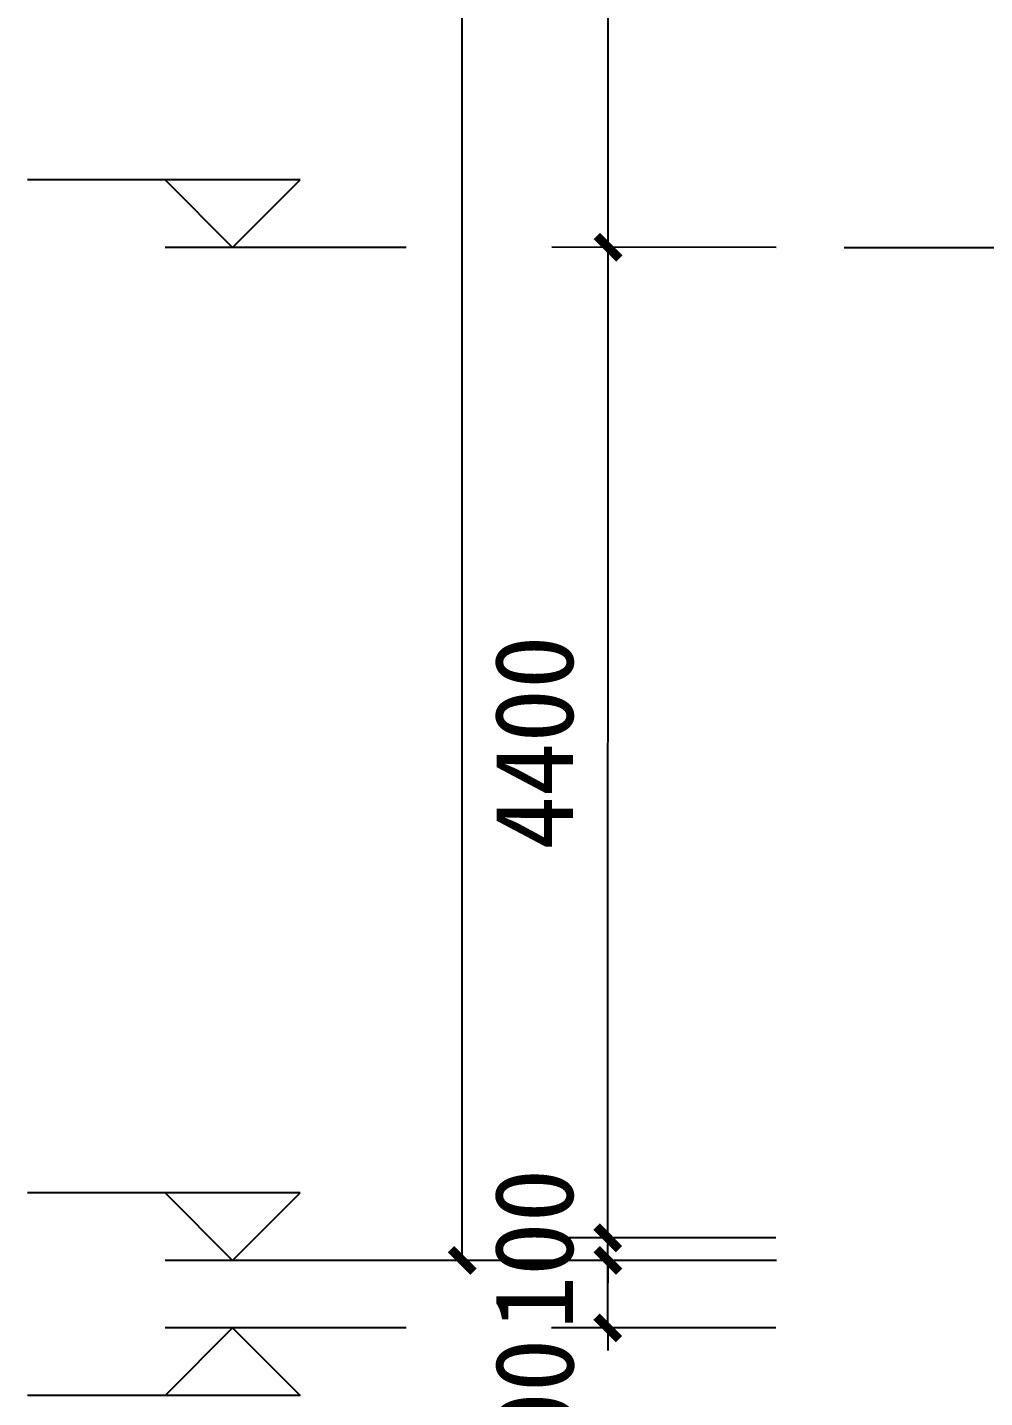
# Model space of a CAD drawing. Extents: x -24961 to 905641, y -154323 to 635957.
# Drawn here: x 388473 to 392727, y -120681 to -114595 of the extents above; entities that cross this region are included whole.
import ezdxf

# ---------------------------------------------------------------- set-up
doc = ezdxf.new("R2010")
doc.units = 0
doc.header["$LTSCALE"] = 1000
doc.header["$MEASUREMENT"] = 0
for name, color, linetype in [('DIM_ELEV', 3, 'Continuous'), ('DOTE', 1, 'Continuous'), ('PUB_DIM', 3, 'Continuous')]:
    doc.layers.add(name, color=color, linetype=linetype)
doc.styles.add('黑体_T3', font='simhei.ttf')
doc.dimstyles.new('副本 STANDARD黑&&100', dxfattribs={"dimtxt": 350, "dimasz": 100, "dimexe": 250, "dimexo": 300, "dimgap": 150, "dimtad": 1, "dimdec": 0, "dimdsep": 46, "dimtxsty": '黑体_T3', "dimblk": 'ARCHTICK', "dimcen": 0.09, "dimadec": 0, "dimazin": 0, "dimtfac": 1, "dimtdec": 0, "dimtix": 1, "dimtmove": 2, "dimatfit": 3, "dimfxl": 0, "dimtolj": 1, "dimtzin": 0, "dimarcsym": 0})

# ---------------------------------------------------------------- blocks, each defined once
blk = doc.blocks.new('_ArchTick')
at = {"color": 0, "linetype": 'ByBlock', "const_width": 0.4}
blk.add_lwpolyline([(-0.5, -0.5), (0.5, 0.5)], dxfattribs=at)
blk = doc.blocks.new('*D562')
at = {"layer": 'Defpoints', "color": 0, "transparency": 16777216}
for p in [(391052.8, -120071.6), (392099.6, -120071.8), (392099.6, -120371.6)]:
    blk.add_point(p, dxfattribs=at)
at = {"layer": 'PUB_DIM', "color": 0, "lineweight": -2, "transparency": 16777216}
for p, q in [((391052.8, -120071.6), (391052.9, -119971.6)), ((391799.6, -120071.8), (390802.8, -120071.6)), ((391052.8, -120371.4), (391052.8, -120071.6)), ((391799.6, -120371.5), (390802.8, -120371.3)), ((391052.8, -120371.4), (391052.8, -120471.4))]:
    blk.add_line(p, q, dxfattribs=at)
at = {"layer": 'PUB_DIM', "color": 0, "lineweight": -2, "transparency": 16777216, "xscale": 100, "yscale": 100, "zscale": 100}
for p, rotation in [((391052.8, -120071.6), 269.9886740215495), ((391052.8, -120371.4), 89.98867402154951)]:
    blk.add_blockref('_ArchTick', p, dxfattribs=dict(at, rotation=rotation))
at = {"layer": 'PUB_DIM', "color": 0, "transparency": 16777216, "insert": (390727.7, -120775.7), "char_height": 350, "attachment_point": 5, "rotation": 89.98867, "style": '黑体_T3'}
blk.add_mtext('\\A1;300', dxfattribs=at)
blk = doc.blocks.new('*D563')
at = {"layer": 'Defpoints', "color": 0, "transparency": 16777216}
for p in [(391052.9, -119971.4), (392099.6, -119971.6), (392099.6, -120071.8)]:
    blk.add_point(p, dxfattribs=at)
at = {"layer": 'PUB_DIM', "color": 0, "lineweight": -2, "transparency": 16777216}
for p, q in [((391052.9, -119971.4), (391052.9, -119871.4)), ((391799.6, -119971.5), (390802.9, -119971.3)), ((391052.8, -120071.6), (391052.9, -119971.4)), ((391799.6, -120071.8), (390802.8, -120071.6)), ((391052.8, -120071.6), (391052.8, -120171.6))]:
    blk.add_line(p, q, dxfattribs=at)
at = {"layer": 'PUB_DIM', "color": 0, "lineweight": -2, "transparency": 16777216, "xscale": 100, "yscale": 100, "zscale": 100}
for p, rotation in [((391052.9, -119971.4), 269.9886740215842), ((391052.8, -120071.6), 89.98867402158423)]:
    blk.add_blockref('_ArchTick', p, dxfattribs=dict(at, rotation=rotation))
at = {"layer": 'PUB_DIM', "color": 0, "transparency": 16777216, "insert": (390725.9, -120021.4), "char_height": 350, "attachment_point": 5, "rotation": 89.98867, "style": '黑体_T3'}
blk.add_mtext('\\A1;100', dxfattribs=at)
blk = doc.blocks.new('*D564')
at = {"layer": 'Defpoints', "color": 0, "transparency": 16777216}
for p in [(391053.7, -115571.6), (392100.5, -115571.8), (392099.6, -119971.6)]:
    blk.add_point(p, dxfattribs=at)
at = {"layer": 'PUB_DIM', "color": 0, "lineweight": -2, "transparency": 16777216}
for p, q in [((391800.5, -115571.8), (390803.7, -115571.6)), ((391052.9, -119971.4), (391053.7, -115571.6)), ((391799.6, -119971.5), (390802.9, -119971.3))]:
    blk.add_line(p, q, dxfattribs=at)
at = {"layer": 'PUB_DIM', "color": 0, "lineweight": -2, "transparency": 16777216, "xscale": 100, "yscale": 100, "zscale": 100}
for p, rotation in [((391053.7, -115571.6), 89.98867402155419), ((391052.9, -119971.4), 269.9886740215542)]:
    blk.add_blockref('_ArchTick', p, dxfattribs=dict(at, rotation=rotation))
at = {"layer": 'PUB_DIM', "color": 0, "transparency": 16777216, "insert": (390726.3, -117771.4), "char_height": 350, "attachment_point": 5, "rotation": 89.98867, "style": '黑体_T3'}
blk.add_mtext('\\A1;4400', dxfattribs=at)
blk = doc.blocks.new('*D565')
at = {"layer": 'Defpoints', "color": 0, "transparency": 16777216}
for p in [(391054.5, -111671.6), (392101.3, -111671.8), (392100.5, -115571.8)]:
    blk.add_point(p, dxfattribs=at)
at = {"layer": 'PUB_DIM', "color": 0, "lineweight": -2, "transparency": 16777216}
for p, q in [((391801.3, -111671.8), (390804.5, -111671.6)), ((391053.7, -115571.6), (391054.5, -111671.6)), ((391800.5, -115571.8), (390803.7, -115571.6))]:
    blk.add_line(p, q, dxfattribs=at)
at = {"layer": 'PUB_DIM', "color": 0, "lineweight": -2, "transparency": 16777216, "xscale": 100, "yscale": 100, "zscale": 100}
for p, rotation in [((391054.5, -111671.6), 89.98867402155518), ((391053.7, -115571.6), 269.9886740215552)]:
    blk.add_blockref('_ArchTick', p, dxfattribs=dict(at, rotation=rotation))
at = {"layer": 'PUB_DIM', "color": 0, "transparency": 16777216, "insert": (390727.2, -113621.6), "char_height": 350, "attachment_point": 5, "rotation": 89.98867, "style": '黑体_T3'}
blk.add_mtext('\\A1;3900', dxfattribs=at)
blk = doc.blocks.new('*D568')
at = {"layer": 'Defpoints', "color": 0, "transparency": 16777216}
for p in [(390406, -103171.9), (392103, -103171.9), (392103, -120071.9)]:
    blk.add_point(p, dxfattribs=at)
at = {"layer": 'PUB_DIM', "color": 0, "lineweight": -2, "transparency": 16777216}
for p, q in [((391803, -103171.9), (390156, -103171.9)), ((390406, -120071.9), (390406, -103171.9)), ((391803, -120071.9), (390156, -120071.9))]:
    blk.add_line(p, q, dxfattribs=at)
at = {"layer": 'PUB_DIM', "color": 0, "lineweight": -2, "transparency": 16777216, "xscale": 100, "yscale": 100, "zscale": 100}
for p, rotation in [((390406, -103171.9), 90), ((390406, -120071.9), 270)]:
    blk.add_blockref('_ArchTick', p, dxfattribs=dict(at, rotation=rotation))
at = {"layer": 'PUB_DIM', "color": 0, "transparency": 16777216, "insert": (390079, -111621.9), "char_height": 350, "attachment_point": 5, "rotation": 90, "style": '黑体_T3'}
blk.add_mtext('\\A1;16900', dxfattribs=at)

msp = doc.modelspace()

# ---------------------------------------------------------------- linework, layer by layer
at = {"layer": 'DIM_ELEV'}
for p, q in [((389685.1, -115271.9), (388473.5, -115271.9)), ((389385.1, -115571.9), (389085.1, -115271.9)), ((389385.1, -115571.9), (389685.1, -115271.9)), ((390156, -115571.9), (389085.1, -115571.9)), ((389685.1, -119771.9), (388473.5, -119771.9)), ((389385.1, -120071.9), (389085.1, -119771.9)), ((389385.1, -120071.9), (389685.1, -119771.9)), ((390156, -120071.9), (389085.1, -120071.9)), ((389385.1, -120371.1), (389085.1, -120671.1)), ((390156, -120371.1), (389085.1, -120371.1)), ((389385.1, -120371.1), (389685.1, -120671.1)), ((389685.1, -120671.1), (388473.5, -120671.1))]:
    msp.add_line(p, q, dxfattribs=at)
at = {"layer": 'DOTE'}
msp.add_line((392103, -115571.9), (443041.3, -115571.9), dxfattribs=at)

# ---------------------------------------------------------------- dimensions: what is measured, and where the dimension line sits
at = {"layer": 'PUB_DIM'}
for p1, p2, distance, picture, middle in [((392103, -120071.9), (392103, -103171.9), 1697, '*D568', (390079, -111621.9)), ((392100.5, -115571.8), (392101.3, -111671.8), 1046.8, '*D565', (390727.2, -113621.6)), ((392099.6, -119971.6), (392100.5, -115571.8), 1046.8, '*D564', (390726.3, -117771.4)), ((392099.6, -120071.8), (392099.6, -119971.6), 1046.8, '*D563', (390725.9, -120021.4))]:
    dim = msp.add_aligned_dim(p1=p1, p2=p2, distance=distance, dimstyle='副本 STANDARD黑&&100', dxfattribs=at)
    dim.commit()
    dim.dimension.update_dxf_attribs({"geometry": picture, "text_midpoint": middle})
dim = msp.add_linear_dim(base=(391052.8, -120071.6), p1=(392099.6, -120371.6), p2=(392099.6, -120071.8), angle=89.98867, dimstyle='副本 STANDARD黑&&100', dxfattribs=at)
dim.commit()
dim.dimension.update_dxf_attribs({"geometry": '*D562', "text_midpoint": (390727.7, -120775.7), "dimtype": 129})

doc.saveas('drawing.dxf')
